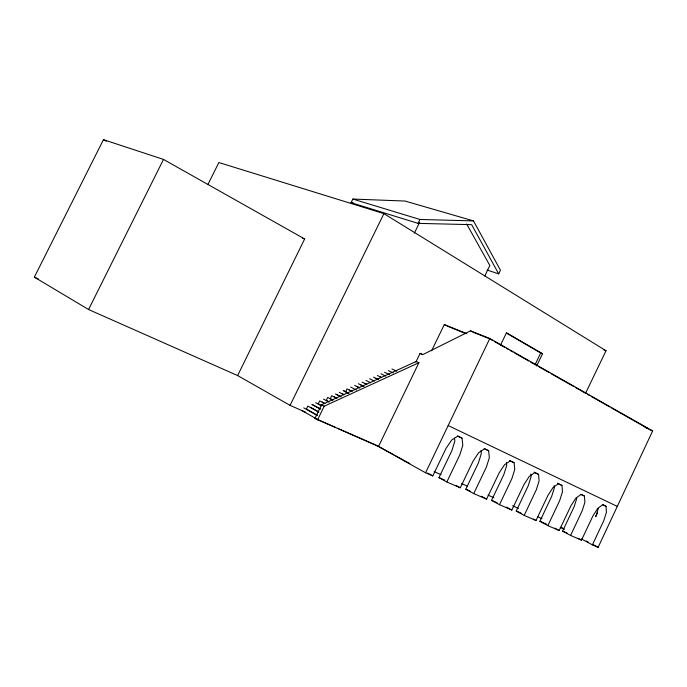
<?xml version="1.0" encoding="UTF-8"?>
<svg xmlns="http://www.w3.org/2000/svg" width="687" height="687" viewBox="0 0 687 687"><rect width="100%" height="100%" fill="white"/><g stroke="black" fill="none" stroke-linecap="round" stroke-linejoin="round"><path stroke-width="1.03" d="M576.822 498.273L574.126 506.731L562.619 531.12L570.588 535.439L581.485 540.145L592.975 515.843L597.75 508.371L602.748 504.739L606.054 506.31L606.423 512.433L603.736 520.78L592.417 544.868L598.137 547.324L652.65 430.912L489.814 338.476L470.569 330.833L422.823 354.604L420.058 353.384L415.867 362.066M598.377 508.354L595.715 516.65L597.501 512.854M570.588 535.439L582.155 510.879L584.886 502.36L584.457 496.083L581.013 494.46L575.861 498.135L570.957 505.744L559.201 530.519L547.857 525.624L559.69 500.574L562.464 491.875L561.975 485.451L557.483 483.193M561.975 485.451L558.394 483.751L553.069 487.478L548.037 495.224L536.006 520.506L524.19 515.396L516.238 511.042L528.269 485.675L531.051 476.855L530.811 474.047M524.19 515.396L536.298 489.84L539.106 480.952L538.556 474.365L534.074 472.115M207.903 184.537L218.87 162.536L383.913 213.631L606.02 350.756L585.47 393.453M547.857 525.624L539.896 521.287L551.661 496.418L554.4 487.779L554.237 485.649M538.556 474.365L534.821 472.604L529.316 476.366L524.147 484.258L511.832 510.063L499.492 504.696L491.557 500.334L503.872 474.442L506.705 465.425L506.431 462.549M499.492 504.696L511.892 478.607L514.743 469.522L514.125 462.772L509.642 460.522M514.125 462.772L510.226 460.934L504.533 464.747L499.209 472.793L486.602 499.131L473.738 493.601L486.439 466.962L489.342 457.679L488.637 450.749L484.575 448.826L478.676 452.69L473.206 460.891L460.281 487.787L446.842 481.991L459.861 454.768L462.815 445.27L462.025 438.151L457.774 436.142L451.66 440.049L446.026 448.422L432.784 475.911L425.579 472.785L489.814 338.476M473.738 493.601L465.829 489.23L478.444 462.798L481.321 453.583L481.012 450.629M498.702 273.873L500.454 270.214L473.498 220.896L404.987 201.042L352.852 199.058L351.074 202.691L418.057 223.369L471.677 224.666L498.702 273.873L487.092 270.017M446.842 481.991L438.967 477.611L451.9 450.612L454.82 441.174L454.476 438.151M535.285 364.29L540.703 352.981L506.491 333.118M536.659 365.982L542.541 353.719L506.474 332.766L500.531 345.037M378.503 446.498L418.915 362.702L416.159 361.465L321.602 404.755L314.964 418.417L378.503 446.498L425.579 472.785M431.599 350.799L444.3 324.565L466.808 333.65M484.773 276.045L489.84 265.508L466.636 223.953M326.634 399.628L327.69 397.447L332.345 399.937M317.557 419.894L324.221 406.189L418.915 362.702M330.627 397.893L331.701 395.703L336.355 398.177M418.057 223.369L419.955 219.471L473.498 220.896M414.381 233.116L419.517 222.545M348.455 393.187L345.63 391.719L347.004 388.885L351.71 391.307M305.758 412.252L290.069 405.373L383.913 213.631M319.335 401.603L318.261 403.801L321.954 405.828M237.633 375.566L304.65 238.973L163.506 159.427L103.454 139.676L34.35 277.144L88.563 309.519L237.633 375.566L290.069 405.373M88.563 309.519L163.506 159.427M351.074 202.691L353.204 202.768M352.852 199.058L419.955 219.471M302.666 238.243L304.65 238.973M604.002 350.009L606.02 350.756M473.936 332.577L489.573 338.794M540.703 352.981L542.541 353.719M447.503 326.196L466.095 333.71M645.041 427.417L648.004 428.662L611.662 408.044M648.708 429.255L652.65 430.912M465.829 489.23L470.423 491.205M438.967 477.611L444.721 480.093M516.238 511.042L521.158 513.172M539.896 521.287L546.517 524.147M562.619 531.12L567.161 533.086M560.24 527.41L564.542 529.282M491.557 500.334L497.251 502.815M314.964 418.417L335.591 427.426M337.549 428.284L374.87 444.583M375.849 445.013L394.012 454.854M434.184 471.66L441.037 474.648M461.612 483.614L467.495 486.181M488.071 495.147L493.944 497.714M512.562 505.821L518.436 508.389M538.033 516.925L541.949 518.633M312.619 404.746L320.743 409.057M34.35 277.144L38.249 278.888M336.321 394.338L340.761 396.571M344.041 390.98L345.63 391.719M391.968 368.988L396.794 371.255M388.378 370.628L393.187 372.904M384.6 372.285L389.409 374.57M448.156 425.545L617.338 506.431M380.993 373.822L385.785 376.124M377.361 375.488L381.191 377.343M379.705 376.665L381.62 377.592M375.978 378.331L377.893 379.267M373.539 377.154L378.314 379.49M369.589 378.735L374.346 381.079M365.905 380.418L370.662 382.771M364.522 383.277L366.42 384.231M362.04 382.109L366.789 384.471M602.465 504.507L606.054 506.31M580.867 494.288L584.457 496.083M358.348 383.69L364.033 386.541M360.744 384.918L363.586 386.343M484.172 448.499L488.637 450.749M457.576 435.91L462.025 438.151M356.982 386.506L359.816 387.94M354.629 385.39L359.353 387.786M350.722 387.099L356.373 389.984M349.322 389.976L352.148 391.427M343.242 390.611L348.876 393.531M341.825 393.514L343.706 394.501M339.292 392.337L343.972 394.785M420.058 353.384L422.471 354.647M335.505 393.96L341.113 396.914M334.122 396.811L336.922 398.297M330.275 398.632L333.066 400.126M326.282 400.349L328.146 401.354M323.543 399.113L329.107 402.118M560.738 527.144L563.538 528.655M586.354 540.97L588.166 541.949M592.701 544.396L598.137 547.324M581.382 538.917L592.417 544.868M577.947 538.23L581.485 540.145M554.778 528.114L559.201 530.519M322.151 401.981L324.925 403.492M319.687 400.873L324.316 403.389M533.352 519.054L536.006 520.506M321.602 404.755L324.221 406.189M506.534 507.152L511.832 510.063M315.668 402.659L321.207 405.699M481.321 496.22L486.602 499.131M311.786 404.368L320.073 408.954M103.454 139.676L106.262 141.23M455.902 485.357L460.281 487.787M444.3 324.565L446.524 325.801M310.395 407.228L318.674 411.839M318.871 412.243L307.853 406.094L306.419 409.04L317.428 415.231M427.546 472.991L432.784 475.911M395.867 455.885L409.796 463.665M303.766 407.872L317.506 415.601M470.569 330.833L472.957 332.19M302.323 410.826L319.704 420.676M490.501 339.318L492.364 340.374M494.228 341.43L504.481 347.253M506.345 348.309L508.208 349.365M510.072 350.422L512.871 352.01M514.735 353.066L528.715 360.993M530.579 362.049L537.105 365.75M538.969 366.806L549.214 372.62M551.077 373.685L573.447 386.369M575.311 387.425L585.564 393.239M587.428 394.304L589.291 395.36M591.155 396.416L609.798 406.987"/></g></svg>
